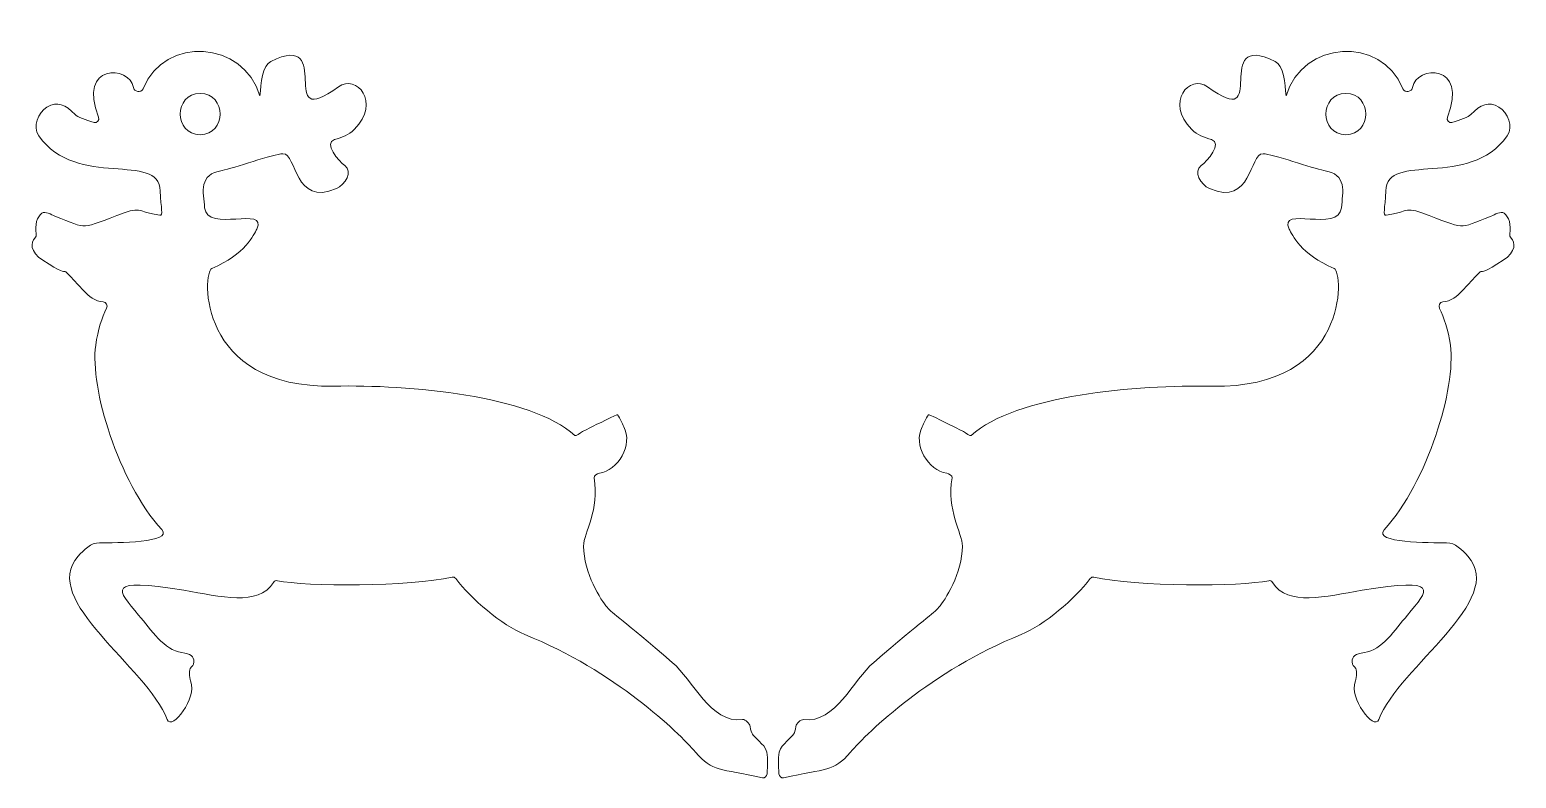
# Model space of a CAD drawing. Header units: inches. Extents: x 0.04 to 4.05, y 0.03 to 2.04.
import ezdxf

# ---------------------------------------------------------------- set-up
doc = ezdxf.new("R2010")
doc.units = ezdxf.units.IN
doc.header["$MEASUREMENT"] = 0
doc.layers.add('_U+0421_U+043B_U+043E_U+0439 1', color=7, linetype='Continuous')

msp = doc.modelspace()

# ---------------------------------------------------------------- linework, layer by layer
at = {"layer": '_U+0421_U+043B_U+043E_U+0439 1', "color": 12, "lineweight": 9, "true_color": 0xe30613}
for points, knots in [([(0.0753, 1.4241), (0.1769, 1.3572), (0.0948, 1.4382), (0.1862, 1.3416), (0.1992, 1.3279), (0.216, 1.3128), (0.2382, 1.3118), (0.2459, 1.3114), (0.2509, 1.3023), (0.2471, 1.2946), (0.2351, 1.2696), (0.2238, 1.2379), (0.2179, 1.195), (0.202, 1.0803), (0.2786, 0.8281), (0.3961, 0.6985), (0.4284, 0.6628), (0.2718, 0.663), (0.2283, 0.663), (0.2045, 0.663), (0.1865, 0.6449), (0.1703, 0.6268), (0.0651, 0.5087), (0.3559, 0.3288), (0.4106, 0.1873), (0.4231, 0.1551), (0.4928, 0.2472), (0.4739, 0.2887), (0.4719, 0.2932), (0.4685, 0.3173), (0.4728, 0.3244), (0.4776, 0.3326), (0.4824, 0.3322), (0.4824, 0.3423), (0.4823, 0.3581), (0.4745, 0.3639), (0.4496, 0.3675), (0.4027, 0.3741), (0.3671, 0.4286), (0.3337, 0.4682), (0.2755, 0.5371), (0.2419, 0.5707), (0.4555, 0.5352), (0.5554, 0.5186), (0.655, 0.4911), (0.6972, 0.5562), (0.6996, 0.5599), (0.7034, 0.562), (0.7074, 0.5611), (0.7816, 0.5447), (1.0665, 0.5452), (1.1784, 0.5705), (1.182, 0.5713), (1.1856, 0.5699), (1.188, 0.5667), (1.2292, 0.5124), (1.3124, 0.4411), (1.3743, 0.4161), (1.6179, 0.3178), (1.7871, 0.1538), (1.8346, 0.0988), (1.8808, 0.0454), (1.8984, 0.0561), (2.015, 0.0303), (2.021, 0.029), (2.0267, 0.0339), (2.0272, 0.0409), (2.0335, 0.1189), (2.0195, 0.1115), (1.9978, 0.1366), (1.9899, 0.1458), (1.9839, 0.1474), (1.9813, 0.1682), (1.9802, 0.1772), (1.9688, 0.1879), (1.9609, 0.1869), (1.875, 0.1761), (1.8265, 0.2942), (1.7717, 0.341), (1.6363, 0.4568), (1.6113, 0.4719), (1.5961, 0.4894), (1.5802, 0.5077), (1.5327, 0.5811), (1.5327, 0.6544), (1.5327, 0.6897), (1.5768, 0.7525), (1.5608, 0.838), (1.5595, 0.8446), (1.5693, 0.8497), (1.5751, 0.8506), (1.6245, 0.8578), (1.6669, 0.9266), (1.641, 0.9758), (1.6383, 0.9808), (1.6266, 1.0102), (1.6219, 1.008), (1.5752, 0.9857), (1.5575, 0.9766), (1.5299, 0.9625), (1.5226, 0.9588), (1.5119, 0.9496), (1.5087, 0.9525), (1.3902, 1.0604), (1.0618, 1.0892), (0.8595, 1.0851), (0.4904, 1.0775), (0.5054, 1.3916), (0.5308, 1.4022), (0.6215, 1.4399), (0.6445, 1.4929), (0.6519, 1.5081), (0.6828, 1.5718), (0.5175, 1.4972), (0.5115, 1.5656), (0.5077, 1.6086), (0.4947, 1.6552), (0.5589, 1.666), (0.5862, 1.6707), (0.6992, 1.7111), (0.7226, 1.7111), (0.7601, 1.7111), (0.7525, 1.5676), (0.8664, 1.6172), (0.891, 1.6279), (0.9109, 1.6626), (0.8893, 1.6789), (0.8729, 1.6912), (0.8306, 1.7391), (0.8614, 1.749), (0.8823, 1.7558), (0.8983, 1.7599), (0.9152, 1.7768), (0.9871, 1.8488), (0.9203, 1.927), (0.8722, 1.8914), (0.7001, 1.7639), (0.8658, 2.0449), (0.6899, 1.9598), (0.6676, 1.949), (0.6629, 1.9009), (0.6606, 1.8668), (0.6155, 2.0152), (0.4053, 2.0306), (0.3454, 1.8862), (0.34, 1.8732), (0.3213, 1.8788), (0.3197, 1.889), (0.31, 1.9499), (0.1673, 1.9547), (0.2259, 1.8092), (0.2291, 1.8012), (0.2219, 1.7929), (0.2136, 1.7953), (0.1908, 1.8019), (0.1689, 1.8105), (0.1627, 1.8167), (0.1361, 1.8435), (0.1146, 1.853), (0.0867, 1.8367), (0.0625, 1.8225), (0.0472, 1.7834), (0.0646, 1.7589), (0.1677, 1.6142), (0.388, 1.7185), (0.3919, 1.6107), (0.3936, 1.5625), (0.4005, 1.5443), (0.3904, 1.5454), (0.3451, 1.5503), (0.3389, 1.5685), (0.2971, 1.5524), (0.1706, 1.5067), (0.2019, 1.5066), (0.1076, 1.543), (0.0984, 1.5465), (0.0814, 1.5571), (0.0728, 1.5508), (0.0599, 1.5412), (0.0532, 1.5188), (0.0578, 1.4953), (0.0586, 1.491), (0.0568, 1.4868), (0.054, 1.484), (0.0424, 1.4722), (0.0402, 1.4472), (0.0753, 1.4241)], [0, 0, 0, 0, 1, 1, 1, 2, 2, 2, 3, 3, 3, 4, 4, 4, 5, 5, 5, 6, 6, 6, 7, 7, 7, 8, 8, 8, 9, 9, 9, 10, 10, 10, 11, 11, 11, 12, 12, 12, 13, 13, 13, 14, 14, 14, 15, 15, 15, 16, 16, 16, 17, 17, 17, 18, 18, 18, 19, 19, 19, 20, 20, 20, 21, 21, 21, 22, 22, 22, 23, 23, 23, 24, 24, 24, 25, 25, 25, 26, 26, 26, 27, 27, 27, 28, 28, 28, 29, 29, 29, 30, 30, 30, 31, 31, 31, 32, 32, 32, 33, 33, 33, 34, 34, 34, 35, 35, 35, 36, 36, 36, 37, 37, 37, 38, 38, 38, 39, 39, 39, 40, 40, 40, 41, 41, 41, 42, 42, 42, 43, 43, 43, 44, 44, 44, 45, 45, 45, 46, 46, 46, 47, 47, 47, 48, 48, 48, 49, 49, 49, 50, 50, 50, 51, 51, 51, 52, 52, 52, 53, 53, 53, 54, 54, 54, 55, 55, 55, 56, 56, 56, 57, 57, 57, 58, 58, 58, 59, 59, 59, 60, 60, 60, 61, 61, 61, 62, 62, 62, 62]), ([(4.0321, 1.484), (4.0292, 1.4869), (4.0275, 1.491), (4.0283, 1.4953), (4.0328, 1.5188), (4.0261, 1.5413), (4.0132, 1.5508), (4.0046, 1.5571), (3.9877, 1.5466), (3.9785, 1.543), (3.8841, 1.5066), (3.9154, 1.5067), (3.789, 1.5524), (3.7471, 1.5685), (3.7409, 1.5503), (3.6957, 1.5454), (3.6855, 1.5443), (3.6924, 1.5625), (3.6942, 1.6107), (3.698, 1.7186), (3.9184, 1.6142), (4.0214, 1.7589), (4.0388, 1.7834), (4.0236, 1.8225), (3.9993, 1.8367), (3.9714, 1.853), (3.9499, 1.8435), (3.9233, 1.8167), (3.9171, 1.8105), (3.8952, 1.8019), (3.8724, 1.7953), (3.8641, 1.7929), (3.8569, 1.8012), (3.8602, 1.8092), (3.9188, 1.9547), (3.776, 1.9499), (3.7663, 1.889), (3.7647, 1.8788), (3.746, 1.8732), (3.7406, 1.8862), (3.6807, 2.0306), (3.4705, 2.0152), (3.4254, 1.8668), (3.4232, 1.9009), (3.4185, 1.949), (3.3961, 1.9598), (3.2202, 2.0449), (3.3859, 1.7639), (3.2138, 1.8914), (3.1658, 1.927), (3.099, 1.8488), (3.1709, 1.7768), (3.1878, 1.7599), (3.2038, 1.7558), (3.2247, 1.749), (3.2555, 1.7391), (3.2132, 1.6912), (3.1968, 1.6789), (3.1751, 1.6626), (3.1951, 1.6279), (3.2196, 1.6172), (3.3336, 1.5676), (3.326, 1.7111), (3.3635, 1.7111), (3.3868, 1.7111), (3.4999, 1.6706), (3.5271, 1.666), (3.5913, 1.6552), (3.5784, 1.6085), (3.5746, 1.5656), (3.5686, 1.4972), (3.4033, 1.5718), (3.4342, 1.5081), (3.4416, 1.4929), (3.4646, 1.4399), (3.5553, 1.4022), (3.5807, 1.3916), (3.5957, 1.0775), (3.2266, 1.085), (3.0243, 1.0892), (2.6959, 1.0604), (2.5774, 0.9525), (2.5742, 0.9496), (2.5635, 0.9587), (2.5562, 0.9625), (2.5286, 0.9765), (2.511, 0.9857), (2.4642, 1.0079), (2.4595, 1.0102), (2.4478, 0.9808), (2.4451, 0.9758), (2.4192, 0.9266), (2.4616, 0.8578), (2.511, 0.8505), (2.5168, 0.8497), (2.5266, 0.8446), (2.5254, 0.8379), (2.5093, 0.7524), (2.5534, 0.6896), (2.5534, 0.6543), (2.5534, 0.581), (2.5059, 0.5077), (2.49, 0.4894), (2.4748, 0.4718), (2.4498, 0.4567), (2.3144, 0.341), (2.2596, 0.2941), (2.2111, 0.176), (2.1252, 0.1869), (2.1173, 0.1879), (2.1059, 0.1771), (2.1048, 0.1682), (2.1022, 0.1474), (2.0962, 0.1457), (2.0883, 0.1365), (2.0666, 0.1115), (2.0526, 0.1189), (2.0589, 0.0408), (2.0594, 0.0339), (2.0652, 0.029), (2.0711, 0.0303), (2.1877, 0.056), (2.2053, 0.0454), (2.2515, 0.0988), (2.299, 0.1538), (2.4682, 0.3178), (2.7118, 0.4161), (2.7737, 0.441), (2.8569, 0.5123), (2.8981, 0.5667), (2.9005, 0.5699), (2.9041, 0.5713), (2.9077, 0.5705), (3.0196, 0.5452), (3.3045, 0.5447), (3.3787, 0.5611), (3.3827, 0.5619), (3.3865, 0.5599), (3.389, 0.5561), (3.4311, 0.491), (3.5307, 0.5186), (3.6306, 0.5352), (3.8442, 0.5707), (3.8106, 0.5371), (3.7524, 0.4681), (3.719, 0.4285), (3.6834, 0.3741), (3.6365, 0.3674), (3.6116, 0.3639), (3.6038, 0.3581), (3.6037, 0.3422), (3.6037, 0.3321), (3.6085, 0.3326), (3.6133, 0.3244), (3.6176, 0.3173), (3.6142, 0.2931), (3.6122, 0.2887), (3.5934, 0.2472), (3.663, 0.155), (3.6755, 0.1873), (3.7303, 0.3288), (4.0211, 0.5086), (3.9158, 0.6268), (3.8997, 0.6449), (3.8816, 0.663), (3.8579, 0.663), (3.8143, 0.663), (3.6577, 0.6627), (3.69, 0.6984), (3.8075, 0.828), (3.8841, 1.0802), (3.8683, 1.195), (3.8623, 1.2379), (3.8511, 1.2696), (3.839, 1.2945), (3.8353, 1.3023), (3.8403, 1.3113), (3.8479, 1.3117), (3.8701, 1.3128), (3.8869, 1.3279), (3.8999, 1.3416), (3.9913, 1.4381), (3.9092, 1.3572), (4.0108, 1.4241), (4.0459, 1.4472), (4.0437, 1.4722), (4.0321, 1.484)], [0, 0, 0, 0, 1, 1, 1, 2, 2, 2, 3, 3, 3, 4, 4, 4, 5, 5, 5, 6, 6, 6, 7, 7, 7, 8, 8, 8, 9, 9, 9, 10, 10, 10, 11, 11, 11, 12, 12, 12, 13, 13, 13, 14, 14, 14, 15, 15, 15, 16, 16, 16, 17, 17, 17, 18, 18, 18, 19, 19, 19, 20, 20, 20, 21, 21, 21, 22, 22, 22, 23, 23, 23, 24, 24, 24, 25, 25, 25, 26, 26, 26, 27, 27, 27, 28, 28, 28, 29, 29, 29, 30, 30, 30, 31, 31, 31, 32, 32, 32, 33, 33, 33, 34, 34, 34, 35, 35, 35, 36, 36, 36, 37, 37, 37, 38, 38, 38, 39, 39, 39, 40, 40, 40, 41, 41, 41, 42, 42, 42, 43, 43, 43, 44, 44, 44, 45, 45, 45, 46, 46, 46, 47, 47, 47, 48, 48, 48, 49, 49, 49, 50, 50, 50, 51, 51, 51, 52, 52, 52, 53, 53, 53, 54, 54, 54, 55, 55, 55, 56, 56, 56, 57, 57, 57, 58, 58, 58, 59, 59, 59, 60, 60, 60, 61, 61, 61, 62, 62, 62, 62]), ([(0.4994, 1.8733), (0.5709, 1.8733), (0.571, 1.7622), (0.4994, 1.7622), (0.4279, 1.7622), (0.4278, 1.8733), (0.4994, 1.8733)], [0, 0, 0, 0, 1, 1, 1, 2, 2, 2, 2]), ([(3.5867, 1.7622), (3.5151, 1.7622), (3.5152, 1.8733), (3.5867, 1.8733), (3.6583, 1.8733), (3.6582, 1.7622), (3.5867, 1.7622)], [0, 0, 0, 0, 1, 1, 1, 2, 2, 2, 2])]:
    msp.add_open_spline(points, degree=3, knots=knots, dxfattribs=at)

doc.saveas('drawing.dxf')
